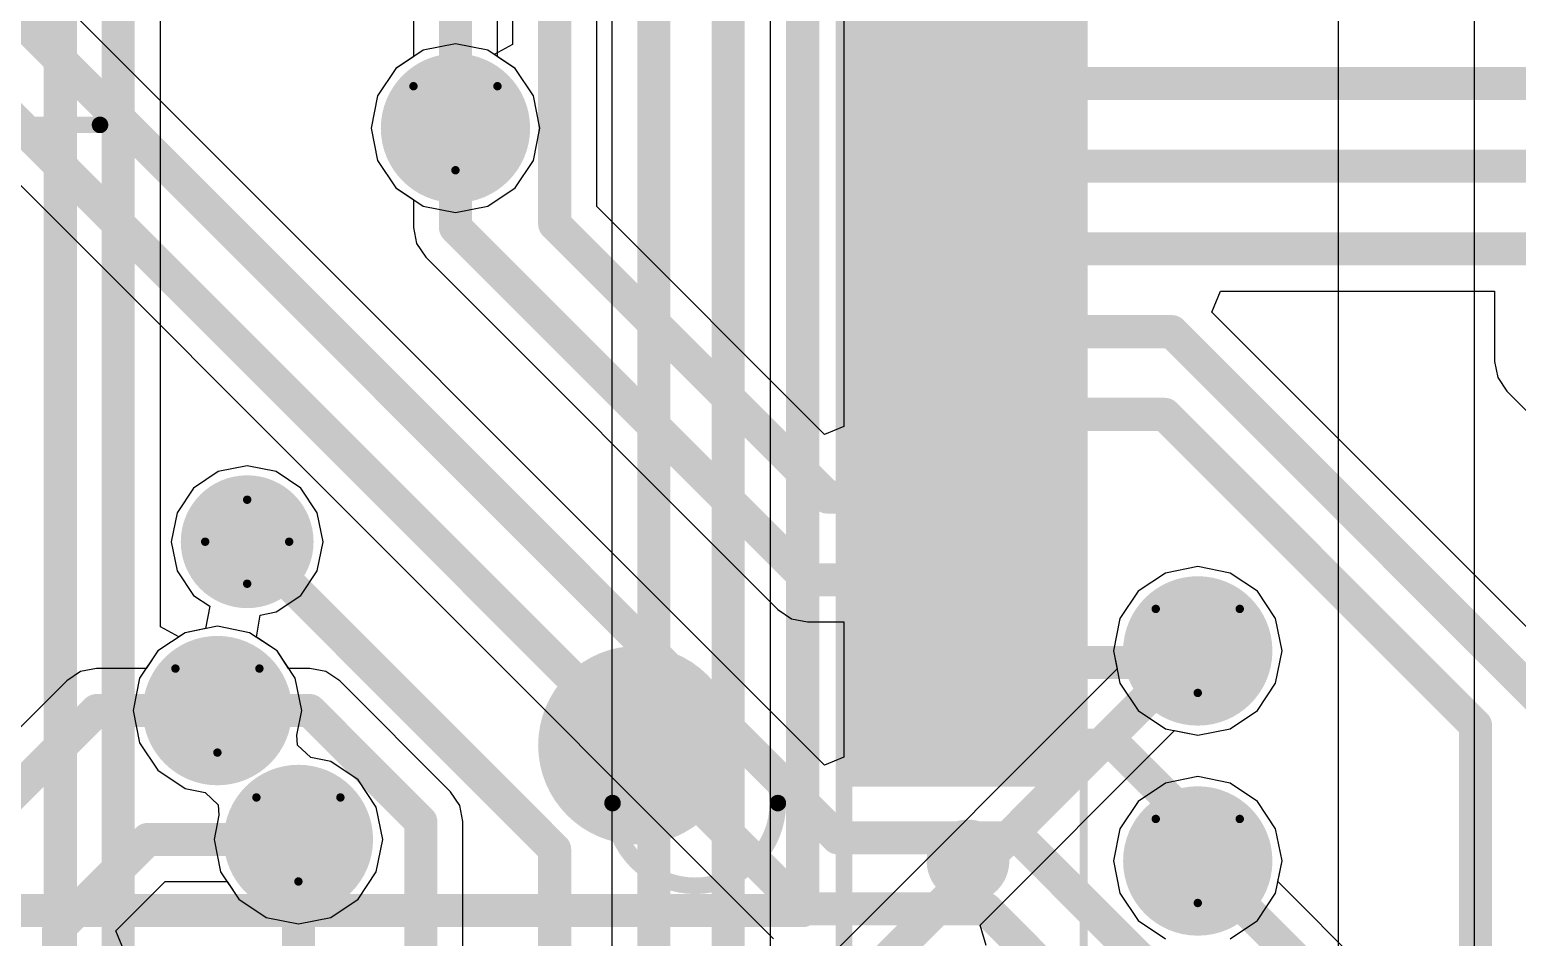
# Model space of a CAD drawing. Header units: inches. Extents: x -3 to 423, y -3 to 110.
# Drawn here: x 44.76 to 53.76, y 43.87 to 49.35 of the extents above; entities that cross this region are included whole.
import ezdxf

# ---------------------------------------------------------------- set-up
doc = ezdxf.new("R2010")
doc.units = ezdxf.units.IN
for name, color, linetype in [('Bottom Layer', 5, 'Continuous'), ('Bottom Solder', 6, 'Continuous'), ('Drill Drawing', 1, 'Continuous'), ('Mechanical 13', 56, 'Continuous'), ('Mechanical 15', 56, 'Continuous'), ('Mid Layer', 16, 'Continuous'), ('Mid Layer 2', 76, 'Continuous'), ('Top Layer', 1, 'Continuous'), ('Top Overlay', 2, 'Continuous'), ('Top Paste', 8, 'Continuous'), ('Top Solder', 216, 'Continuous'), ('Via Holes', 16, 'Continuous')]:
    doc.layers.add(name, color=color, linetype=linetype)

msp = doc.modelspace()

# ---------------------------------------------------------------- hatches: boundary and pattern name
at = {"layer": 'Bottom Layer'}
h = msp.add_hatch(color=5, dxfattribs=at)
edge = h.paths.add_edge_path()
edge.add_arc((47.34, 48.7599), 0.35, 0, 360)
h = msp.add_hatch(color=5, dxfattribs=at)
edge = h.paths.add_edge_path()
edge.add_arc((46.08, 46.26), 0.3, 0, 360)
h = msp.add_hatch(color=5, dxfattribs=at)
edge = h.paths.add_edge_path()
edge.add_arc((51.8299, 45.5999), 0.35, 0, 360)
h = msp.add_hatch(color=5, dxfattribs=at)
edge = h.paths.add_edge_path()
edge.add_arc((45.9, 45.2392), 0.35, 0, 360)
h = msp.add_hatch(color=5, dxfattribs=at)
edge = h.paths.add_edge_path()
edge.add_arc((46.39, 44.46), 0.35, 0, 360)
h = msp.add_hatch(color=5, dxfattribs=at)
edge = h.paths.add_edge_path()
edge.add_arc((51.8299, 44.33), 0.35, 0, 360)
at = {"layer": 'Bottom Solder'}
h = msp.add_hatch(color=6, dxfattribs=at)
edge = h.paths.add_edge_path()
edge.add_arc((47.34, 48.7599), 0.4516, 0, 360)
h = msp.add_hatch(color=6, dxfattribs=at)
edge = h.paths.add_edge_path()
edge.add_arc((46.08, 46.26), 0.4016, 0, 360)
h = msp.add_hatch(color=6, dxfattribs=at)
edge = h.paths.add_edge_path()
edge.add_arc((51.8299, 45.5999), 0.4516, 0, 360)
h = msp.add_hatch(color=6, dxfattribs=at)
edge = h.paths.add_edge_path()
edge.add_arc((45.9, 45.2392), 0.4516, 0, 360)
h = msp.add_hatch(color=6, dxfattribs=at)
edge = h.paths.add_edge_path()
edge.add_arc((46.39, 44.46), 0.4516, 0, 360)
h = msp.add_hatch(color=6, dxfattribs=at)
edge = h.paths.add_edge_path()
edge.add_arc((51.8299, 44.33), 0.4516, 0, 360)
at = {"layer": 'Mid Layer'}
h = msp.add_hatch(color=16, dxfattribs=at)
edge = h.paths.add_edge_path()
edge.add_arc((47.34, 48.7599), 0.35, 0, 360)
h = msp.add_hatch(color=16, dxfattribs=at)
edge = h.paths.add_edge_path()
edge.add_arc((46.08, 46.26), 0.3, 0, 360)
h = msp.add_hatch(color=16, dxfattribs=at)
edge = h.paths.add_edge_path()
edge.add_arc((51.8299, 45.5999), 0.35, 0, 360)
h = msp.add_hatch(color=16, dxfattribs=at)
edge = h.paths.add_edge_path()
edge.add_arc((45.9, 45.2392), 0.35, 0, 360)
h = msp.add_hatch(color=16, dxfattribs=at)
edge = h.paths.add_edge_path()
edge.add_arc((46.39, 44.46), 0.35, 0, 360)
h = msp.add_hatch(color=16, dxfattribs=at)
edge = h.paths.add_edge_path()
edge.add_arc((51.8299, 44.33), 0.35, 0, 360)
at = {"layer": 'Mid Layer 2'}
h = msp.add_hatch(color=76, dxfattribs=at)
edge = h.paths.add_edge_path()
edge.add_arc((47.34, 48.7599), 0.35, 0, 360)
h = msp.add_hatch(color=76, dxfattribs=at)
edge = h.paths.add_edge_path()
edge.add_arc((46.08, 46.26), 0.3, 0, 360)
h = msp.add_hatch(color=76, dxfattribs=at)
edge = h.paths.add_edge_path()
edge.add_arc((51.8299, 45.5999), 0.35, 0, 360)
h = msp.add_hatch(color=76, dxfattribs=at)
edge = h.paths.add_edge_path()
edge.add_arc((45.9, 45.2392), 0.35, 0, 360)
h = msp.add_hatch(color=76, dxfattribs=at)
edge = h.paths.add_edge_path()
edge.add_arc((46.39, 44.46), 0.35, 0, 360)
h = msp.add_hatch(color=76, dxfattribs=at)
edge = h.paths.add_edge_path()
edge.add_arc((51.8299, 44.33), 0.35, 0, 360)
at = {"layer": 'Top Layer'}
for points in [[(51.0399, 49.18), (51.0399, 48.88), (49.8399, 48.88), (49.8399, 49.18)], [(51.0399, 48.68), (51.0399, 48.38), (49.8399, 48.38), (49.8399, 48.68)], [(51.0399, 48.18), (51.0399, 47.88), (49.8399, 47.88), (49.8399, 48.18)], [(51.0399, 47.68), (51.0399, 47.38), (49.8399, 47.38), (49.8399, 47.68)], [(51.0399, 47.18), (51.0399, 46.88), (49.8399, 46.88), (49.8399, 47.18)], [(51.0399, 46.68), (51.0399, 46.38), (49.8399, 46.38), (49.8399, 46.68)], [(51.0399, 46.18), (51.0399, 45.88), (49.8399, 45.88), (49.8399, 46.18)], [(51.0399, 45.68), (51.0399, 45.38), (49.8399, 45.38), (49.8399, 45.68)], [(51.0399, 45.18), (51.0399, 44.88), (49.8399, 44.88), (49.8399, 45.18)]]:
    msp.add_hatch(color=1, dxfattribs=at).paths.add_polyline_path(points)
h = msp.add_hatch(color=1, dxfattribs=at)
edge = h.paths.add_edge_path()
edge.add_arc((47.34, 48.7599), 0.35, 0, 360)
h = msp.add_hatch(color=1, dxfattribs=at)
edge = h.paths.add_edge_path()
edge.add_arc((46.08, 46.26), 0.3, 0, 360)
h = msp.add_hatch(color=1, dxfattribs=at)
edge = h.paths.add_edge_path()
edge.add_arc((51.8299, 45.5999), 0.35, 0, 360)
h = msp.add_hatch(color=1, dxfattribs=at)
edge = h.paths.add_edge_path()
edge.add_arc((45.9, 45.2392), 0.35, 0, 360)
h = msp.add_hatch(color=1, dxfattribs=at)
edge = h.paths.add_edge_path()
edge.add_arc((46.39, 44.46), 0.35, 0, 360)
h = msp.add_hatch(color=1, dxfattribs=at)
edge = h.paths.add_edge_path()
edge.add_arc((51.8299, 44.33), 0.35, 0, 360)
at = {"layer": 'Top Paste'}
for points in [[(51.0399, 49.18), (51.0399, 48.88), (49.8399, 48.88), (49.8399, 49.18)], [(51.0399, 48.68), (51.0399, 48.38), (49.8399, 48.38), (49.8399, 48.68)], [(51.0399, 48.18), (51.0399, 47.88), (49.8399, 47.88), (49.8399, 48.18)], [(51.0399, 47.68), (51.0399, 47.38), (49.8399, 47.38), (49.8399, 47.68)], [(51.0399, 47.18), (51.0399, 46.88), (49.8399, 46.88), (49.8399, 47.18)], [(51.0399, 46.68), (51.0399, 46.38), (49.8399, 46.38), (49.8399, 46.68)], [(51.0399, 46.18), (51.0399, 45.88), (49.8399, 45.88), (49.8399, 46.18)], [(51.0399, 45.68), (51.0399, 45.38), (49.8399, 45.38), (49.8399, 45.68)], [(51.0399, 45.18), (51.0399, 44.88), (49.8399, 44.88), (49.8399, 45.18)]]:
    msp.add_hatch(color=8, dxfattribs=at).paths.add_polyline_path(points)
at = {"layer": 'Top Solder'}
for points in [[(51.1415, 49.7816), (51.1415, 49.2784), (49.7383, 49.2784), (49.7383, 49.7816)], [(51.1415, 49.2816), (51.1415, 48.7784), (49.7383, 48.7784), (49.7383, 49.2816)], [(51.1415, 48.7816), (51.1415, 48.2784), (49.7383, 48.2784), (49.7383, 48.7816)], [(51.1415, 48.2816), (51.1415, 47.7784), (49.7383, 47.7784), (49.7383, 48.2816)], [(51.1415, 47.7816), (51.1415, 47.2784), (49.7383, 47.2784), (49.7383, 47.7816)], [(51.1415, 47.2816), (51.1415, 46.7784), (49.7383, 46.7784), (49.7383, 47.2816)], [(51.1415, 46.7816), (51.1415, 46.2784), (49.7383, 46.2784), (49.7383, 46.7816)], [(51.1415, 46.2816), (51.1415, 45.7784), (49.7383, 45.7784), (49.7383, 46.2816)], [(51.1415, 45.7816), (51.1415, 45.2784), (49.7383, 45.2784), (49.7383, 45.7816)], [(51.1415, 45.2816), (51.1415, 44.7784), (49.7383, 44.7784), (49.7383, 45.2816)]]:
    msp.add_hatch(color=216, dxfattribs=at).paths.add_polyline_path(points)
h = msp.add_hatch(color=216, dxfattribs=at)
edge = h.paths.add_edge_path()
edge.add_arc((47.34, 48.7599), 0.4516, 0, 360)
h = msp.add_hatch(color=216, dxfattribs=at)
edge = h.paths.add_edge_path()
edge.add_arc((46.08, 46.26), 0.4016, 0, 360)
h = msp.add_hatch(color=216, dxfattribs=at)
edge = h.paths.add_edge_path()
edge.add_arc((51.8299, 45.5999), 0.4516, 0, 360)
h = msp.add_hatch(color=216, dxfattribs=at)
edge = h.paths.add_edge_path()
edge.add_arc((45.9, 45.2392), 0.4516, 0, 360)
h = msp.add_hatch(color=216, dxfattribs=at)
edge = h.paths.add_edge_path()
edge.add_arc((46.39, 44.46), 0.4516, 0, 360)
h = msp.add_hatch(color=216, dxfattribs=at)
edge = h.paths.add_edge_path()
edge.add_arc((51.8299, 44.33), 0.4516, 0, 360)
at = {"layer": 'Via Holes'}
h = msp.add_hatch(color=7, dxfattribs=at)
edge = h.paths.add_edge_path()
edge.add_arc((47.34, 48.7599), 0.25, 0, 360)
h = msp.add_hatch(color=7, dxfattribs=at)
edge = h.paths.add_edge_path()
edge.add_arc((46.08, 46.26), 0.15, 0, 360)
h = msp.add_hatch(color=7, dxfattribs=at)
edge = h.paths.add_edge_path()
edge.add_arc((51.8299, 45.5999), 0.25, 0, 360)
h = msp.add_hatch(color=7, dxfattribs=at)
edge = h.paths.add_edge_path()
edge.add_arc((45.9, 45.2392), 0.25, 0, 360)
h = msp.add_hatch(color=7, dxfattribs=at)
edge = h.paths.add_edge_path()
edge.add_arc((46.39, 44.46), 0.25, 0, 360)
h = msp.add_hatch(color=7, dxfattribs=at)
edge = h.paths.add_edge_path()
edge.add_arc((51.8299, 44.33), 0.25, 0, 360)

# ---------------------------------------------------------------- linework, layer by layer
at = {"layer": 'Bottom Layer'}
for p, q in [((47.0851, 52.1769), (47.0851, 49.1909)), ((49.2449, 30.0015), (49.2449, 51.0611)), ((45.5549, 45.7447), (45.5549, 49.8344)), ((47.5949, 49.1909), (47.5949, 49.5711)), ((48.2851, 49.5711), (48.2851, 32.3627)), ((47.0851, 49.1909), (46.9795, 49.1204)), ((47.7005, 49.1204), (47.5949, 49.1909)), ((46.9795, 49.1204), (46.869, 48.955)), ((47.811, 48.955), (47.7005, 49.1204)), ((46.869, 48.955), (46.8302, 48.7599)), ((47.8498, 48.7599), (47.811, 48.955)), ((46.8302, 48.7599), (46.869, 48.5648)), ((47.811, 48.5648), (47.8498, 48.7599)), ((46.869, 48.5648), (46.9795, 48.3994)), ((47.7005, 48.3994), (47.811, 48.5648)), ((46.9795, 48.3994), (47.1449, 48.2889)), ((47.5351, 48.2889), (47.7005, 48.3994)), ((47.1449, 48.2889), (47.34, 48.2501)), ((47.34, 48.2501), (47.5351, 48.2889)), ((51.6348, 46.0709), (51.4694, 45.9604)), ((51.8299, 46.1097), (51.6348, 46.0709)), ((52.025, 46.0709), (51.8299, 46.1097)), ((52.1904, 45.9604), (52.025, 46.0709)), ((51.4694, 45.9604), (51.3589, 45.795)), ((52.3009, 45.795), (52.1904, 45.9604)), ((45.6669, 45.6848), (45.5549, 45.7447)), ((45.7049, 45.7102), (45.6669, 45.6848)), ((45.9, 45.749), (45.7049, 45.7102)), ((46.0951, 45.7102), (45.9, 45.749)), ((46.2605, 45.5997), (46.0951, 45.7102)), ((51.3589, 45.795), (51.3201, 45.5999)), ((52.3397, 45.5999), (52.3009, 45.795)), ((46.331, 45.4941), (46.2605, 45.5997)), ((51.3201, 45.5999), (51.3418, 45.4908)), ((52.3009, 45.4048), (52.3397, 45.5999)), ((46.4593, 45.4941), (46.331, 45.4941)), ((46.5568, 45.4747), (46.4593, 45.4941)), ((46.6395, 45.4195), (46.5568, 45.4747)), ((51.3418, 45.4908), (49.6198, 43.7688)), ((47.3102, 44.7488), (46.6395, 45.4195)), ((52.1904, 45.2394), (52.3009, 45.4048)), ((52.025, 45.1289), (52.1904, 45.2394)), ((50.5134, 43.9414), (51.6899, 45.118)), ((51.6899, 45.118), (51.8299, 45.0901)), ((51.8299, 45.0901), (52.025, 45.1289)), ((51.8299, 44.8398), (51.6348, 44.801)), ((52.025, 44.801), (51.8299, 44.8398)), ((47.3655, 44.6661), (47.3102, 44.7488)), ((51.6348, 44.801), (51.4694, 44.6905)), ((52.1904, 44.6905), (52.025, 44.801)), ((47.3849, 44.5685), (47.3655, 44.6661)), ((51.4694, 44.6905), (51.3589, 44.5251)), ((52.3009, 44.5251), (52.1904, 44.6905)), ((47.3849, 31.77), (47.3849, 44.5685)), ((51.3589, 44.5251), (51.3201, 44.33)), ((52.3397, 44.33), (52.3009, 44.5251)), ((51.3201, 44.33), (51.3589, 44.1349)), ((52.3149, 44.2055), (52.3397, 44.33)), ((55.1606, 41.3598), (52.3149, 44.2055)), ((51.3589, 44.1349), (51.4694, 43.9695)), ((50.5503, 43.8199), (50.5134, 43.9414)), ((51.4694, 43.9695), (51.6348, 43.859))]:
    msp.add_line(p, q, dxfattribs=at)
at = {"layer": 'Bottom Layer', "const_width": 0.2}
for points in [[(47.34, 48.7599), (47.34, 56.81)], [(48.54, 32.2571), (48.54, 56.01)], [(48.99, 30.0015), (48.99, 51.4)], [(44.95, 33.101), (44.95, 50.92)], [(45.3, 31.89), (45.3, 49.94)], [(49.8, 43.5885), (51.8114, 45.5999)], [(51.8114, 45.5999), (51.8299, 45.5999)], [(45.9, 45.2392), (46.4593, 45.2392)], [(46.4593, 45.2392), (47.13, 44.5685)], [(47.13, 31.77), (47.13, 44.5685)], [(46.39, 31.92), (46.39, 44.46)], [(51.8299, 44.33), (54.9804, 41.1795)]]:
    msp.add_lwpolyline(points, dxfattribs=at)
at = {"layer": 'Bottom Layer', "const_width": 0.1}
for points in [[(47.29, 48.7599, 1), (47.39, 48.7599, 1)], [(51.7614, 45.5999, 1), (51.8614, 45.5999, 1)], [(51.7614, 45.5999, 1), (51.8614, 45.5999, 1)], [(51.7799, 45.5999, 1), (51.8799, 45.5999, 1)], [(45.85, 45.2392, 1), (45.95, 45.2392, 1)], [(46.4093, 45.2392, 1), (46.5093, 45.2392, 1)], [(46.4093, 45.2392, 1), (46.5093, 45.2392, 1)], [(47.08, 44.5685, 1), (47.18, 44.5685, 1)], [(47.08, 44.5685, 1), (47.18, 44.5685, 1)], [(46.34, 44.46, 1), (46.44, 44.46, 1)], [(51.7799, 44.33, 1), (51.8799, 44.33, 1)]]:
    msp.add_lwpolyline(points, format="xyb", close=True, dxfattribs=at)
at = {"layer": 'Drill Drawing', "const_width": 0.0508}
for points in [[(47.086, 49.0139), (47.594, 49.0139)], [(47.086, 49.0139), (47.34, 48.5059)], [(47.34, 48.5059), (47.594, 49.0139)], [(45.826, 46.26), (46.08, 46.514)], [(46.08, 46.514), (46.334, 46.26)], [(45.826, 46.26), (46.08, 46.006)], [(46.08, 46.006), (46.334, 46.26)], [(51.5759, 45.8539), (52.0839, 45.8539)], [(51.5759, 45.8539), (51.8299, 45.3459)], [(51.8299, 45.3459), (52.0839, 45.8539)], [(45.646, 45.4932), (46.154, 45.4932)], [(45.646, 45.4932), (45.9, 44.9852)], [(45.9, 44.9852), (46.154, 45.4932)], [(46.136, 44.714), (46.644, 44.714)], [(46.136, 44.714), (46.39, 44.206)], [(46.39, 44.206), (46.644, 44.714)], [(51.5759, 44.584), (52.0839, 44.584)], [(51.5759, 44.584), (51.8299, 44.076)], [(51.8299, 44.076), (52.0839, 44.584)]]:
    msp.add_lwpolyline(points, dxfattribs=at)
at = {"layer": 'Drill Drawing', "const_width": 0.0254}
for points in [[(47.0733, 49.0139, 1), (47.0987, 49.0139, 1)], [(47.0733, 49.0139, 1), (47.0987, 49.0139, 1)], [(47.5813, 49.0139, 1), (47.6067, 49.0139, 1)], [(47.5813, 49.0139, 1), (47.6067, 49.0139, 1)], [(47.3273, 48.5059, 1), (47.3527, 48.5059, 1)], [(47.3273, 48.5059, 1), (47.3527, 48.5059, 1)], [(46.0673, 46.514, 1), (46.0927, 46.514, 1)], [(46.0673, 46.514, 1), (46.0927, 46.514, 1)], [(45.8133, 46.26, 1), (45.8387, 46.26, 1)], [(45.8133, 46.26, 1), (45.8387, 46.26, 1)], [(46.3213, 46.26, 1), (46.3467, 46.26, 1)], [(46.3213, 46.26, 1), (46.3467, 46.26, 1)], [(46.0673, 46.006, 1), (46.0927, 46.006, 1)], [(46.0673, 46.006, 1), (46.0927, 46.006, 1)], [(51.5632, 45.8539, 1), (51.5886, 45.8539, 1)], [(51.5632, 45.8539, 1), (51.5886, 45.8539, 1)], [(52.0712, 45.8539, 1), (52.0966, 45.8539, 1)], [(52.0712, 45.8539, 1), (52.0966, 45.8539, 1)], [(45.6333, 45.4932, 1), (45.6587, 45.4932, 1)], [(45.6333, 45.4932, 1), (45.6587, 45.4932, 1)], [(46.1413, 45.4932, 1), (46.1667, 45.4932, 1)], [(46.1413, 45.4932, 1), (46.1667, 45.4932, 1)], [(51.8172, 45.3459, 1), (51.8426, 45.3459, 1)], [(51.8172, 45.3459, 1), (51.8426, 45.3459, 1)], [(45.8873, 44.9852, 1), (45.9127, 44.9852, 1)], [(45.8873, 44.9852, 1), (45.9127, 44.9852, 1)], [(46.1233, 44.714, 1), (46.1487, 44.714, 1)], [(46.1233, 44.714, 1), (46.1487, 44.714, 1)], [(46.6313, 44.714, 1), (46.6567, 44.714, 1)], [(46.6313, 44.714, 1), (46.6567, 44.714, 1)], [(51.5632, 44.584, 1), (51.5886, 44.584, 1)], [(51.5632, 44.584, 1), (51.5886, 44.584, 1)], [(52.0712, 44.584, 1), (52.0966, 44.584, 1)], [(52.0712, 44.584, 1), (52.0966, 44.584, 1)], [(46.3773, 44.206, 1), (46.4027, 44.206, 1)], [(46.3773, 44.206, 1), (46.4027, 44.206, 1)], [(51.8172, 44.076, 1), (51.8426, 44.076, 1)], [(51.8172, 44.076, 1), (51.8426, 44.076, 1)]]:
    msp.add_lwpolyline(points, format="xyb", close=True, dxfattribs=at)
at = {"layer": 'Mechanical 13', "const_width": 0.1}
msp.add_lwpolyline([(49.6899, 43.78), (49.6899, 53.78)], dxfattribs=at)
at = {"layer": 'Mechanical 13'}
for points, const_width in [([(49.29, 44.68, 1), (48.29, 44.68, 1)], 0.1), ([(48.265, 44.68, 1), (48.315, 44.68, 1)], 0.05), ([(49.265, 44.68, 1), (49.315, 44.68, 1)], 0.05)]:
    msp.add_lwpolyline(points, format="xyb", close=True, dxfattribs=dict(at, const_width=const_width))
at = {"layer": 'Mechanical 15'}
for points, const_width in [([(51.1399, 42.33), (51.1399, 55.23)], 0.05), ([(44.1899, 48.78), (45.1899, 48.78)], 0.1)]:
    msp.add_lwpolyline(points, dxfattribs=dict(at, const_width=const_width))
at = {"layer": 'Mechanical 15', "const_width": 0.05}
msp.add_lwpolyline([(45.1649, 48.78, 1), (45.2149, 48.78, 1)], format="xyb", close=True, dxfattribs=at)
at = {"layer": 'Mid Layer'}
for p, q in [((47.1449, 49.2309), (46.9795, 49.1204)), ((47.34, 49.2697), (47.1449, 49.2309)), ((47.5351, 49.2309), (47.34, 49.2697)), ((47.7005, 49.1204), (47.5351, 49.2309)), ((46.9795, 49.1204), (46.869, 48.955)), ((47.811, 48.955), (47.7005, 49.1204)), ((46.869, 48.955), (46.8302, 48.7599)), ((47.8498, 48.7599), (47.811, 48.955)), ((46.8302, 48.7599), (46.869, 48.5648)), ((47.811, 48.5648), (47.8498, 48.7599)), ((46.869, 48.5648), (46.9795, 48.3994)), ((47.7005, 48.3994), (47.811, 48.5648)), ((46.9795, 48.3994), (47.1449, 48.2889)), ((47.5351, 48.2889), (47.7005, 48.3994)), ((47.1449, 48.2889), (47.34, 48.2501)), ((47.34, 48.2501), (47.5351, 48.2889)), ((51.6348, 46.0709), (51.4694, 45.9604)), ((51.8299, 46.1097), (51.6348, 46.0709)), ((52.025, 46.0709), (51.8299, 46.1097)), ((52.1904, 45.9604), (52.025, 46.0709)), ((51.4694, 45.9604), (51.3589, 45.795)), ((52.3009, 45.795), (52.1904, 45.9604)), ((45.7049, 45.7102), (45.5395, 45.5997)), ((45.9, 45.749), (45.7049, 45.7102)), ((46.0951, 45.7102), (45.9, 45.749)), ((46.2605, 45.5997), (46.0951, 45.7102)), ((51.3589, 45.795), (51.3201, 45.5999)), ((52.3397, 45.5999), (52.3009, 45.795)), ((45.5395, 45.5997), (45.429, 45.4343)), ((46.371, 45.4343), (46.2605, 45.5997)), ((51.3201, 45.5999), (51.3589, 45.4048)), ((52.3009, 45.4048), (52.3397, 45.5999)), ((45.429, 45.4343), (45.3902, 45.2392)), ((46.4098, 45.2392), (46.371, 45.4343)), ((51.3589, 45.4048), (51.4694, 45.2394)), ((52.1904, 45.2394), (52.3009, 45.4048)), ((45.3902, 45.2392), (45.429, 45.0442)), ((46.3804, 45.0913), (46.4098, 45.2392)), ((51.4694, 45.2394), (51.6348, 45.1289)), ((52.025, 45.1289), (52.1904, 45.2394)), ((46.3852, 45.0306), (46.3804, 45.0913)), ((51.6348, 45.1289), (51.8299, 45.0901)), ((51.8299, 45.0901), (52.025, 45.1289)), ((45.429, 45.0442), (45.5395, 44.8788)), ((46.4642, 44.955), (46.3852, 45.0306)), ((46.5851, 44.931), (46.4642, 44.955)), ((46.7505, 44.8205), (46.5851, 44.931)), ((45.5395, 44.8788), (45.7049, 44.7683)), ((46.861, 44.6551), (46.7505, 44.8205)), ((51.8299, 44.8398), (51.6348, 44.801)), ((52.025, 44.801), (51.8299, 44.8398)), ((45.7049, 44.7683), (45.8258, 44.7442)), ((45.8258, 44.7442), (45.9048, 44.6687)), ((51.6348, 44.801), (51.4694, 44.6905)), ((52.1904, 44.6905), (52.025, 44.801)), ((45.9048, 44.6687), (45.9096, 44.6079)), ((46.8998, 44.46), (46.861, 44.6551)), ((51.4694, 44.6905), (51.3589, 44.5251)), ((52.3009, 44.5251), (52.1904, 44.6905)), ((45.9096, 44.6079), (45.8802, 44.46)), ((45.8802, 44.46), (45.919, 44.2649)), ((46.861, 44.2649), (46.8998, 44.46)), ((51.3589, 44.5251), (51.3201, 44.33)), ((52.3397, 44.33), (52.3009, 44.5251)), ((51.3201, 44.33), (51.3589, 44.1349)), ((52.3009, 44.1349), (52.3397, 44.33)), ((45.919, 44.2649), (46.0295, 44.0995)), ((46.7505, 44.0995), (46.861, 44.2649)), ((46.0295, 44.0995), (46.1949, 43.989)), ((46.5851, 43.989), (46.7505, 44.0995)), ((51.3589, 44.1349), (51.4694, 43.9695)), ((52.1904, 43.9695), (52.3009, 44.1349)), ((46.1949, 43.989), (46.39, 43.9502)), ((46.39, 43.9502), (46.5851, 43.989)), ((51.4694, 43.9695), (51.6348, 43.859)), ((52.025, 43.859), (52.1904, 43.9695))]:
    msp.add_line(p, q, dxfattribs=at)
at = {"layer": 'Mid Layer 2'}
for p, q in [((53.5028, 41.22), (53.5028, 62.76)), ((52.68, 53.5228), (52.68, 38.2405)), ((47.1449, 49.2309), (46.9795, 49.1204)), ((47.34, 49.2697), (47.1449, 49.2309)), ((47.5351, 49.2309), (47.34, 49.2697)), ((47.7005, 49.1204), (47.5351, 49.2309)), ((46.9795, 49.1204), (46.869, 48.955)), ((47.811, 48.955), (47.7005, 49.1204)), ((46.869, 48.955), (46.8302, 48.7599)), ((47.8498, 48.7599), (47.811, 48.955)), ((46.8302, 48.7599), (46.869, 48.5648)), ((47.811, 48.5648), (47.8498, 48.7599)), ((46.869, 48.5648), (46.9795, 48.3994)), ((47.7005, 48.3994), (47.811, 48.5648)), ((46.9795, 48.3994), (47.1449, 48.2889)), ((47.5351, 48.2889), (47.7005, 48.3994)), ((47.1449, 48.2889), (47.34, 48.2501)), ((47.34, 48.2501), (47.5351, 48.2889)), ((46.08, 46.7188), (45.9044, 46.6839)), ((46.2556, 46.6839), (46.08, 46.7188)), ((45.9044, 46.6839), (45.7556, 46.5844)), ((46.4044, 46.5844), (46.2556, 46.6839)), ((45.7556, 46.5844), (45.6561, 46.4356)), ((46.5039, 46.4356), (46.4044, 46.5844)), ((45.6561, 46.4356), (45.6212, 46.26)), ((46.5388, 46.26), (46.5039, 46.4356)), ((45.6212, 46.26), (45.6561, 46.0844)), ((46.5039, 46.0844), (46.5388, 46.26)), ((45.6561, 46.0844), (45.7556, 45.9356)), ((46.4044, 45.9356), (46.5039, 46.0844)), ((51.6348, 46.0709), (51.4694, 45.9604)), ((51.8299, 46.1097), (51.6348, 46.0709)), ((52.025, 46.0709), (51.8299, 46.1097)), ((52.1904, 45.9604), (52.025, 46.0709)), ((45.7556, 45.9356), (45.8545, 45.8695)), ((46.2556, 45.8361), (46.4044, 45.9356)), ((51.4694, 45.9604), (51.3589, 45.795)), ((52.3009, 45.795), (52.1904, 45.9604)), ((45.8545, 45.8695), (45.8277, 45.7347)), ((46.1361, 45.6828), (46.1596, 45.817)), ((46.1596, 45.817), (46.2556, 45.8361)), ((45.7049, 45.7102), (45.5395, 45.5997)), ((45.8277, 45.7347), (45.7049, 45.7102)), ((51.3589, 45.795), (51.3201, 45.5999)), ((52.3397, 45.5999), (52.3009, 45.795)), ((46.2605, 45.5997), (46.1361, 45.6828)), ((45.5395, 45.5997), (45.429, 45.4343)), ((46.371, 45.4343), (46.2605, 45.5997)), ((51.3201, 45.5999), (51.3589, 45.4048)), ((52.3009, 45.4048), (52.3397, 45.5999)), ((45.429, 45.4343), (45.3902, 45.2392)), ((46.4098, 45.2392), (46.371, 45.4343)), ((51.3589, 45.4048), (51.4694, 45.2394)), ((52.1904, 45.2394), (52.3009, 45.4048)), ((45.3902, 45.2392), (45.429, 45.0442)), ((46.3804, 45.0913), (46.4098, 45.2392)), ((51.4694, 45.2394), (51.6348, 45.1289)), ((52.025, 45.1289), (52.1904, 45.2394)), ((46.3852, 45.0306), (46.3804, 45.0913)), ((51.6348, 45.1289), (51.8299, 45.0901)), ((51.8299, 45.0901), (52.025, 45.1289)), ((45.429, 45.0442), (45.5395, 44.8788)), ((46.4642, 44.955), (46.3852, 45.0306)), ((46.5851, 44.931), (46.4642, 44.955)), ((46.7505, 44.8205), (46.5851, 44.931)), ((45.5395, 44.8788), (45.7049, 44.7683)), ((46.861, 44.6551), (46.7505, 44.8205)), ((45.7049, 44.7683), (45.8258, 44.7442)), ((45.8258, 44.7442), (45.9048, 44.6687)), ((45.9048, 44.6687), (45.9096, 44.6079)), ((46.8998, 44.46), (46.861, 44.6551)), ((45.9096, 44.6079), (45.8802, 44.46)), ((45.8802, 44.46), (45.919, 44.2649)), ((46.861, 44.2649), (46.8998, 44.46)), ((45.919, 44.2649), (46.0295, 44.0995)), ((46.7505, 44.0995), (46.861, 44.2649)), ((46.0295, 44.0995), (46.1949, 43.989)), ((46.5851, 43.989), (46.7505, 44.0995)), ((46.1949, 43.989), (46.39, 43.9502)), ((46.39, 43.9502), (46.5851, 43.989))]:
    msp.add_line(p, q, dxfattribs=at)
at = {"layer": 'Top Layer'}
for p, q in [((49.5726, 44.9094), (43.9034, 50.5786)), ((49.6899, 50.33), (49.6899, 49.23)), ((47.6851, 49.6455), (47.6851, 49.2654)), ((48.1949, 48.2856), (48.1949, 49.6455)), ((47.1449, 49.2309), (46.9795, 49.1204)), ((47.34, 49.2697), (47.1449, 49.2309)), ((47.5351, 49.2309), (47.34, 49.2697)), ((47.5731, 49.2055), (47.5351, 49.2309)), ((47.6851, 49.2654), (47.5731, 49.2055)), ((49.6899, 49.23), (49.6899, 48.23)), ((46.9795, 49.1204), (46.869, 48.955)), ((46.869, 48.955), (46.8302, 48.7599)), ((44.3474, 48.7751), (49.2628, 43.8598)), ((46.8302, 48.7599), (46.869, 48.5648)), ((46.869, 48.5648), (46.9795, 48.3994)), ((46.9795, 48.3994), (47.0851, 48.3289)), ((47.0851, 48.3289), (47.0851, 48.16)), ((49.5726, 46.9079), (48.1949, 48.2856)), ((49.6899, 48.23), (49.6899, 46.9565)), ((47.0851, 48.16), (47.1045, 48.0625)), ((47.1045, 48.0625), (47.1598, 47.9798)), ((47.1598, 47.9798), (49.2898, 45.8498)), ((51.9154, 47.6481), (51.968, 47.7751)), ((51.968, 47.7751), (53.6251, 47.7751)), ((53.6251, 47.7751), (53.6251, 47.35)), ((54.1425, 45.421), (51.9154, 47.6481)), ((53.6251, 47.35), (53.6445, 47.2525)), ((53.6445, 47.2525), (53.6998, 47.1698)), ((53.6998, 47.1698), (53.8598, 47.0098)), ((49.6899, 46.9565), (49.5726, 46.9079)), ((49.2898, 45.8498), (49.3725, 45.7945)), ((45.7049, 45.7102), (45.5395, 45.5997)), ((45.9, 45.749), (45.7049, 45.7102)), ((46.0951, 45.7102), (45.9, 45.749)), ((46.2605, 45.5997), (46.0951, 45.7102)), ((49.3725, 45.7945), (49.47, 45.7751)), ((49.47, 45.7751), (49.6899, 45.7751)), ((49.6899, 45.7751), (49.6899, 44.958)), ((45.5395, 45.5997), (45.469, 45.4941)), ((46.371, 45.4343), (46.2605, 45.5997)), ((45.0717, 45.4747), (44.989, 45.4195)), ((45.1692, 45.4941), (45.0717, 45.4747)), ((45.469, 45.4941), (45.1692, 45.4941)), ((44.989, 45.4195), (44.2597, 44.6901)), ((46.4098, 45.2392), (46.371, 45.4343)), ((46.3804, 45.0913), (46.4098, 45.2392)), ((46.3852, 45.0306), (46.3804, 45.0913)), ((46.4642, 44.955), (46.3852, 45.0306)), ((46.5851, 44.931), (46.4642, 44.955)), ((46.7505, 44.8205), (46.5851, 44.931)), ((49.6899, 44.958), (49.5726, 44.9094)), ((46.861, 44.6551), (46.7505, 44.8205)), ((46.8998, 44.46), (46.861, 44.6551)), ((46.861, 44.2649), (46.8998, 44.46)), ((45.2859, 43.907), (45.584, 44.2051)), ((45.584, 44.2051), (45.959, 44.2051)), ((45.959, 44.2051), (46.0295, 44.0995)), ((46.7505, 44.0995), (46.861, 44.2649)), ((46.0295, 44.0995), (46.1949, 43.989)), ((46.5851, 43.989), (46.7505, 44.0995)), ((46.1949, 43.989), (46.39, 43.9502)), ((46.39, 43.9502), (46.5851, 43.989)), ((45.3385, 43.78), (45.2859, 43.907))]:
    msp.add_line(p, q, dxfattribs=at)
at = {"layer": 'Top Layer', "const_width": 0.2}
for points in [[(41.5915, 52.53), (49.6515, 44.47)], [(47.94, 48.18), (47.94, 50.0765)], [(44.453, 49.03), (49.443, 44.04)], [(50.4399, 49.03), (55, 49.03)], [(47.34, 48.16), (47.34, 48.7599)], [(50.4399, 48.53), (55.43, 48.53)], [(47.34, 48.16), (49.47, 46.03)], [(47.94, 48.18), (49.59, 46.53)], [(50.4399, 48.03), (53.88, 48.03)], [(50.4399, 47.53), (51.673, 47.53)], [(51.673, 47.53), (54.313, 44.89)], [(50.4399, 47.03), (51.63, 47.03)], [(51.63, 47.03), (53.5099, 45.1501)], [(49.59, 46.53), (50.4399, 46.53)], [(46.08, 46.26), (47.9399, 44.4001)], [(49.47, 46.03), (50.4399, 46.03)], [(50.4399, 45.53), (51.76, 45.53)], [(51.76, 45.53), (51.8299, 45.5999)], [(44.4399, 44.5099), (45.1692, 45.2392)], [(45.1692, 45.2392), (45.9, 45.2392)], [(53.5099, 41.6601), (53.5099, 45.1501)], [(50.4399, 45.03), (51.3313, 45.03)], [(51.3313, 45.03), (51.8299, 44.5314)], [(51.8299, 44.33), (51.8299, 44.5314)], [(44.9399, 43.9214), (45.4785, 44.46)], [(45.4785, 44.46), (46.39, 44.46)], [(49.6515, 44.47), (50.75, 44.47)], [(50.75, 44.47), (52.7051, 42.5149)], [(47.9399, 43.03), (47.9399, 44.4001)], [(49.443, 44.04), (50.5485, 44.04)], [(50.5485, 44.04), (52.1351, 42.4534)], [(44.9399, 43.03), (44.9399, 43.9214)]]:
    msp.add_lwpolyline(points, dxfattribs=at)
at = {"layer": 'Top Layer', "const_width": 0.1}
for points in [[(50.3899, 49.03, 1), (50.4899, 49.03, 1)], [(47.29, 48.7599, 1), (47.39, 48.7599, 1)], [(50.3899, 48.53, 1), (50.4899, 48.53, 1)], [(47.29, 48.16, 1), (47.39, 48.16, 1)], [(47.29, 48.16, 1), (47.39, 48.16, 1)], [(47.89, 48.18, 1), (47.99, 48.18, 1)], [(47.89, 48.18, 1), (47.99, 48.18, 1)], [(50.3899, 48.03, 1), (50.4899, 48.03, 1)], [(50.3899, 47.53, 1), (50.4899, 47.53, 1)], [(51.623, 47.53, 1), (51.723, 47.53, 1)], [(51.623, 47.53, 1), (51.723, 47.53, 1)], [(50.3899, 47.03, 1), (50.4899, 47.03, 1)], [(51.58, 47.03, 1), (51.68, 47.03, 1)], [(51.58, 47.03, 1), (51.68, 47.03, 1)], [(49.54, 46.53, 1), (49.64, 46.53, 1)], [(49.54, 46.53, 1), (49.64, 46.53, 1)], [(50.3899, 46.53, 1), (50.4899, 46.53, 1)], [(46.03, 46.26, 1), (46.13, 46.26, 1)], [(49.42, 46.03, 1), (49.52, 46.03, 1)], [(49.42, 46.03, 1), (49.52, 46.03, 1)], [(50.3899, 46.03, 1), (50.4899, 46.03, 1)], [(50.3899, 45.53, 1), (50.4899, 45.53, 1)], [(51.71, 45.53, 1), (51.81, 45.53, 1)], [(51.71, 45.53, 1), (51.81, 45.53, 1)], [(51.7799, 45.5999, 1), (51.8799, 45.5999, 1)], [(45.1192, 45.2392, 1), (45.2192, 45.2392, 1)], [(45.1192, 45.2392, 1), (45.2192, 45.2392, 1)], [(45.85, 45.2392, 1), (45.95, 45.2392, 1)], [(53.4599, 45.1501, 1), (53.5599, 45.1501, 1)], [(53.4599, 45.1501, 1), (53.5599, 45.1501, 1)], [(50.3899, 45.03, 1), (50.4899, 45.03, 1)], [(51.2813, 45.03, 1), (51.3813, 45.03, 1)], [(51.2813, 45.03, 1), (51.3813, 45.03, 1)], [(51.7799, 44.5314, 1), (51.8799, 44.5314, 1)], [(51.7799, 44.5314, 1), (51.8799, 44.5314, 1)], [(45.4285, 44.46, 1), (45.5285, 44.46, 1)], [(45.4285, 44.46, 1), (45.5285, 44.46, 1)], [(46.34, 44.46, 1), (46.44, 44.46, 1)], [(49.6015, 44.47, 1), (49.7015, 44.47, 1)], [(49.6015, 44.47, 1), (49.7015, 44.47, 1)], [(50.7, 44.47, 1), (50.8, 44.47, 1)], [(50.7, 44.47, 1), (50.8, 44.47, 1)], [(47.8899, 44.4001, 1), (47.9899, 44.4001, 1)], [(47.8899, 44.4001, 1), (47.9899, 44.4001, 1)], [(51.7799, 44.33, 1), (51.8799, 44.33, 1)], [(49.393, 44.04, 1), (49.493, 44.04, 1)], [(49.393, 44.04, 1), (49.493, 44.04, 1)], [(50.4985, 44.04, 1), (50.5985, 44.04, 1)], [(50.4985, 44.04, 1), (50.5985, 44.04, 1)], [(44.8899, 43.9214, 1), (44.9899, 43.9214, 1)], [(44.8899, 43.9214, 1), (44.9899, 43.9214, 1)]]:
    msp.add_lwpolyline(points, format="xyb", close=True, dxfattribs=at)
at = {"layer": 'Top Overlay', "const_width": 0.2}
for points in [[(49.4399, 44.03), (49.4399, 53.53)], [(39.9399, 44.03), (49.4399, 44.03)]]:
    msp.add_lwpolyline(points, dxfattribs=at)
at = {"layer": 'Top Overlay'}
for points, const_width in [([(48.74, 45.03, 1), (48.14, 45.03, 1)], 0.6), ([(47.99, 45.03, 1), (48.29, 45.03, 1)], 0.3), ([(48.59, 45.03, 1), (48.89, 45.03, 1)], 0.3), ([(50.565, 44.33, 1), (50.315, 44.33, 1)], 0.25), ([(50.2525, 44.33, 1), (50.3775, 44.33, 1)], 0.125), ([(50.5025, 44.33, 1), (50.6275, 44.33, 1)], 0.125), ([(49.3899, 44.03, 1), (49.4899, 44.03, 1)], 0.1), ([(49.3899, 44.03, 1), (49.4899, 44.03, 1)], 0.1)]:
    msp.add_lwpolyline(points, format="xyb", close=True, dxfattribs=dict(at, const_width=const_width))

doc.saveas('drawing.dxf')
